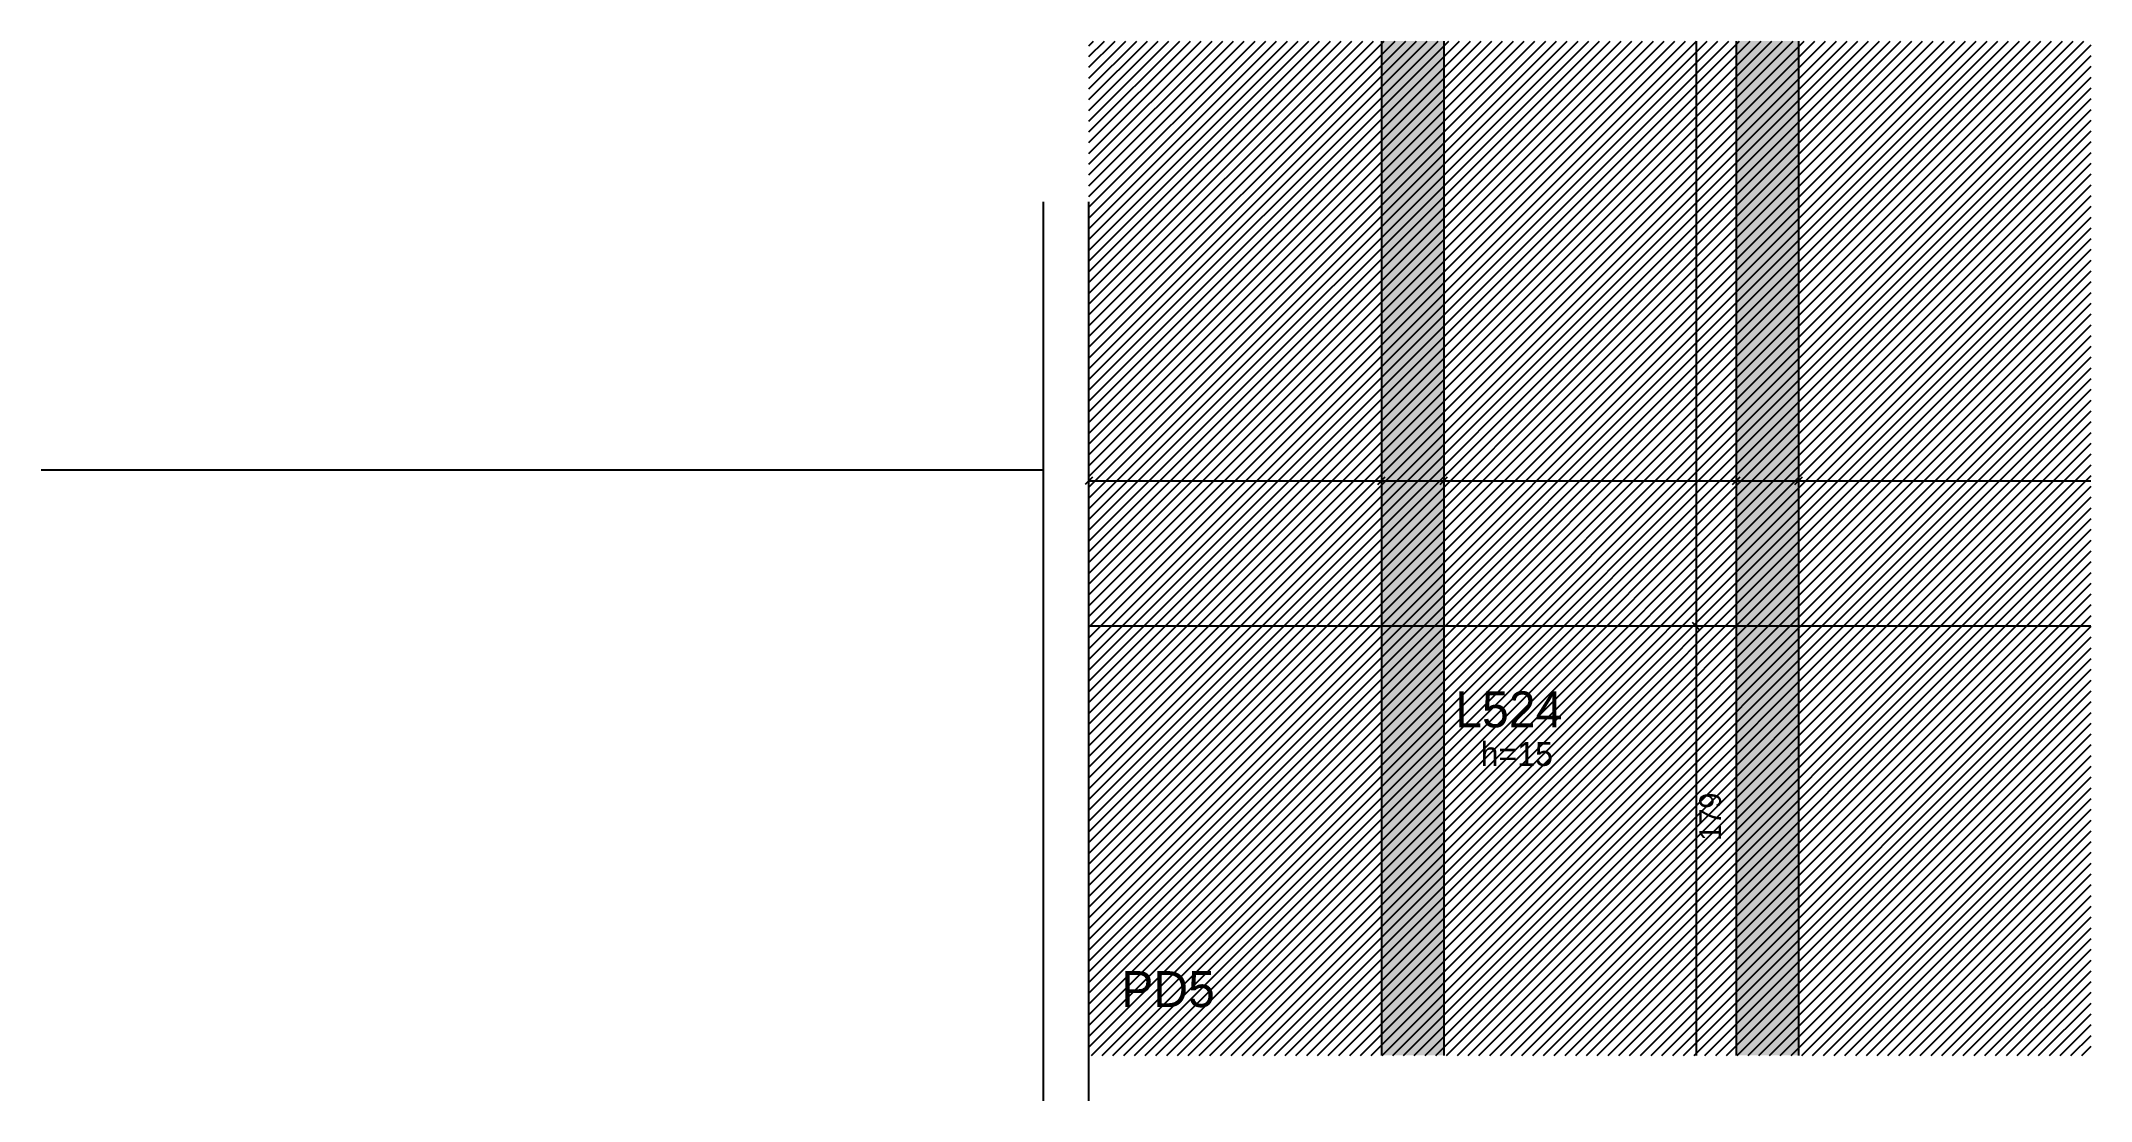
# Model space of a CAD drawing. Header units: metres. Extents: x 4489 to 5344, y 2555 to 2997.
import ezdxf

# ---------------------------------------------------------------- set-up
doc = ezdxf.new("R2010")
doc.units = ezdxf.units.M
for name, color, linetype in [('3', 7, 'Continuous'), ('4', 7, 'Continuous'), ('COTA', 7, 'Continuous'), ('Hachura', 7, 'Continuous'), ('Painéis', 7, 'Continuous'), ('REAPROVEITAMENTO', 7, 'Continuous')]:
    doc.layers.add(name, color=color, linetype=linetype)

msp = doc.modelspace()

# ---------------------------------------------------------------- hatches: boundary and pattern name
at = {"layer": 'Hachura'}
h = msp.add_hatch(color=7, dxfattribs=at)
h.dxf.hatch_style = 1
h.paths.add_polyline_path([(5047.73, 2573.94), (5073.73, 2573.94), (5073.73, 2996.94), (5047.73, 2996.94), (5047.73, 2573.94)])
h = msp.add_hatch(color=7, dxfattribs=at)
h.dxf.hatch_style = 1
h.paths.add_polyline_path([(5195.73, 2573.94), (5221.73, 2573.94), (5221.73, 2996.94), (5195.73, 2996.94), (5195.73, 2573.94)])
at = {"layer": 'REAPROVEITAMENTO'}
h = msp.add_hatch(dxfattribs=at)
h.set_pattern_fill('ANSI31')
h.paths.add_polyline_path([(5343.73, 2573.94), (4925.72, 2573.94), (4925.72, 2996.94), (5343.73, 2996.94), (5343.73, 2573.94)])

# ---------------------------------------------------------------- linework, layer by layer
at = {"layer": '3', "color": 3, "lineweight": 25}
for points in [[(4906.72, 2929.94), (4906.72, 2554.94)], [(4925.72, 2554.94), (4925.72, 2929.94)]]:
    msp.add_lwpolyline(points, dxfattribs=at)
at = {"layer": 'COTA', "color": 4, "lineweight": 25}
for p, q in [((5178.98, 2996.94), (5178.98, 2752.94)), ((4925.72, 2813.58), (5047.73, 2813.58)), ((5047.73, 2813.58), (5073.73, 2813.58)), ((5073.73, 2813.58), (5195.73, 2813.58)), ((5195.73, 2813.58), (5221.73, 2813.58)), ((5221.73, 2813.58), (5343.72, 2813.58)), ((5178.98, 2752.94), (5178.98, 2573.94))]:
    msp.add_line(p, q, dxfattribs=at)
at = {"layer": 'COTA', "color": 0, "lineweight": 25}
for p, q in [((4927.22, 2815.08), (4924.22, 2812.08)), ((5046.23, 2812.08), (5049.23, 2815.08)), ((5049.23, 2815.08), (5046.23, 2812.08)), ((5072.23, 2812.08), (5075.23, 2815.08)), ((5075.23, 2815.08), (5072.23, 2812.08)), ((5194.23, 2812.08), (5197.23, 2815.08)), ((5197.23, 2815.08), (5194.23, 2812.08)), ((5220.23, 2812.08), (5223.23, 2815.08)), ((5223.23, 2815.08), (5220.23, 2812.08)), ((5177.48, 2754.44), (5180.48, 2751.44)), ((5180.48, 2751.44), (5177.48, 2754.44))]:
    msp.add_line(p, q, dxfattribs=at)
at = {"layer": 'Painéis', "color": 200, "lineweight": 25}
for p, q in [((5047.73, 2996.94), (5047.73, 2573.94)), ((5073.73, 2996.94), (5073.73, 2573.94)), ((5195.73, 2996.94), (5195.73, 2573.94)), ((5221.73, 2996.94), (5221.73, 2573.94)), ((4906.63, 2817.94), (4488.63, 2817.94)), ((5343.63, 2752.94), (4925.63, 2752.94))]:
    msp.add_line(p, q, dxfattribs=at)

# ---------------------------------------------------------------- texts
at = {"layer": '3', "color": 3, "lineweight": 25}
msp.add_text('h=15', height=10, dxfattribs=at).set_placement((5089.17, 2694.67))
at = {"layer": '4', "color": 4, "lineweight": 25}
for s, p in [('L524', (5078.55, 2710.74)), ('PD5', (4939.25, 2594.1))]:
    msp.add_text(s, height=15, dxfattribs=at).set_placement(p)
at = {"layer": 'COTA', "color": 240, "lineweight": 25}
msp.add_text('179', height=9, rotation=90, dxfattribs=at).set_placement((5189.39, 2663.44))

doc.saveas('drawing.dxf')
